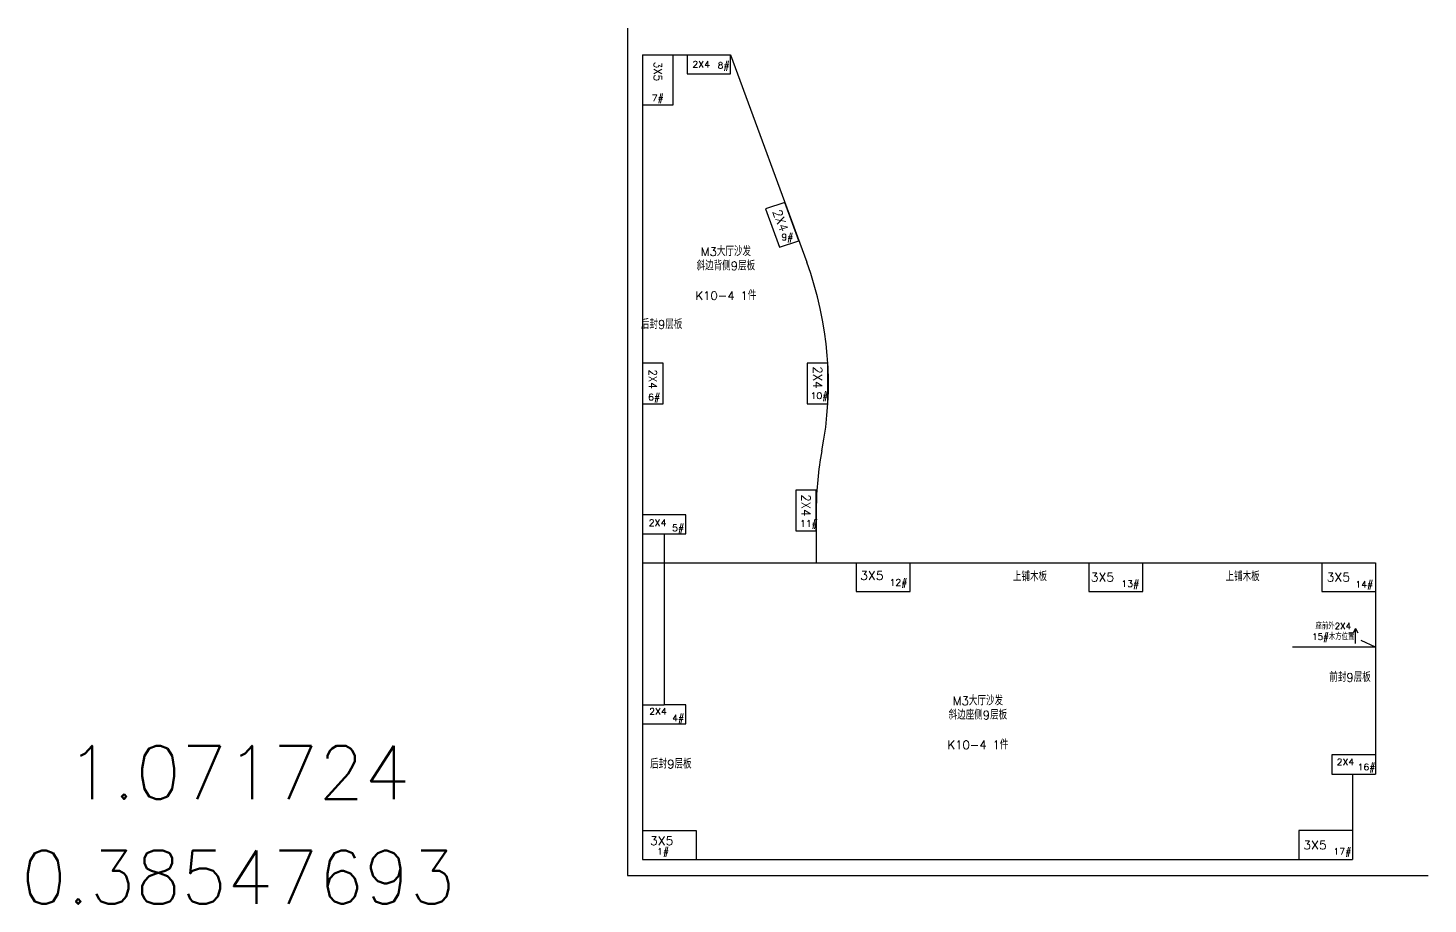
# Model space of a CAD drawing. Header units: millimetres. Extents: x 1725838 to 1745173, y -304752 to -289676.
# Drawn here: x 1742967 to 1744279, y -291433 to -290612 of the extents above; entities that cross this region are included whole.
import ezdxf

# ---------------------------------------------------------------- set-up
doc = ezdxf.new("R2010")
doc.units = ezdxf.units.MM
doc.styles.get("Standard").update_dxf_attribs({"font": 'simplex.shx', "bigfont": 'gbcbig.shx'})

msp = doc.modelspace()

# ---------------------------------------------------------------- linework, layer by layer
at = {"color": 7, "lineweight": -3}
for p, q in [((1743529, -290612.4), (1743529, -291406.4)), ((1743542.9, -290637.4), (1743542.9, -291391.4)), ((1743542.9, -290637.4), (1743625.4, -290637.4)), ((1743705.8, -291062.8), (1743705.8, -291113.4)), ((1743542.9, -291113.4), (1744229.9, -291113.4)), ((1744229.9, -291113.4), (1744229.9, -291311.4)), ((1744208.4, -291311.4), (1744229.9, -291311.4)), ((1744208.4, -291311.4), (1744208.4, -291391.4)), ((1743542.9, -291391.4), (1744208.4, -291391.4)), ((1743529, -291406.4), (1744279.2, -291406.4))]:
    msp.add_line(p, q, dxfattribs=at)
at = {"color": 1}
for p, q in [((1743571.8, -290684.4), (1743571.8, -290637.4)), ((1743584.7, -290637.4), (1743584.7, -290655.4)), ((1743625.4, -290655.4), (1743625.4, -290637.4)), ((1743584.7, -290655.4), (1743625.4, -290655.4)), ((1743542.9, -290684.4), (1743571.8, -290684.4)), ((1743676.4, -290776), (1743658.2, -290781.8)), ((1743658.2, -290781.8), (1743671.4, -290817.8)), ((1743689.6, -290811.9), (1743676.4, -290776)), ((1743671.4, -290817.8), (1743689.6, -290811.9)), ((1743562.2, -290926.4), (1743542.9, -290926.4)), ((1743562.2, -290964.4), (1743562.2, -290926.4)), ((1743716.7, -290926.4), (1743697.4, -290926.4)), ((1743697.4, -290926.4), (1743697.4, -290964.4)), ((1743716.7, -290964.4), (1743716.7, -290926.4)), ((1743542.9, -290964.4), (1743562.2, -290964.4)), ((1743697.4, -290964.4), (1743716.7, -290964.4)), ((1743705.8, -291045.4), (1743686.5, -291045.4)), ((1743686.5, -291045.4), (1743686.5, -291083.4)), ((1743705.8, -291083.4), (1743705.8, -291045.4)), ((1743583.6, -291068.4), (1743542.9, -291068.4)), ((1743583.6, -291086.4), (1743583.6, -291068.4)), ((1743686.5, -291083.4), (1743705.8, -291083.4)), ((1743542.9, -291086.4), (1743563.3, -291086.4)), ((1743563.3, -291086.4), (1743563.3, -291246.4)), ((1743563.3, -291086.4), (1743583.6, -291086.4)), ((1743743.3, -291113.4), (1743743.3, -291140.4)), ((1743793.7, -291140.4), (1743793.7, -291113.4)), ((1743961.4, -291113.4), (1743961.4, -291140.4)), ((1744011.8, -291140.4), (1744011.8, -291113.4)), ((1744179.5, -291113.4), (1744179.5, -291140.4)), ((1743743.3, -291140.4), (1743793.7, -291140.4)), ((1743961.4, -291140.4), (1744011.8, -291140.4)), ((1744179.5, -291140.4), (1744229.9, -291140.4)), ((1744211.3, -291175), (1744209.1, -291179)), ((1744211.3, -291189), (1744211.3, -291175)), ((1744211.3, -291175), (1744213.5, -291179)), ((1744229.9, -291192.4), (1744216.6, -291186.3)), ((1744229.9, -291192.4), (1744152.2, -291192.4)), ((1743542.9, -291246.4), (1743563.3, -291246.4)), ((1743583.6, -291246.4), (1743563.3, -291246.4)), ((1743583.6, -291264.4), (1743583.6, -291246.4)), ((1743542.9, -291264.4), (1743583.6, -291264.4)), ((1744189.1, -291293.4), (1744189.1, -291311.4)), ((1744229.9, -291293.4), (1744189.1, -291293.4)), ((1744189.1, -291311.4), (1744208.4, -291311.4)), ((1743542.9, -291364.4), (1743593.3, -291364.4)), ((1743593.3, -291364.4), (1743593.3, -291391.4)), ((1744158.1, -291364.4), (1744158.1, -291391.4)), ((1744208.4, -291364.4), (1744158.1, -291364.4))]:
    msp.add_line(p, q, dxfattribs=at)
msp.add_line((1743625.4, -290637.4), (1743696.9, -290831.8))
at = {"lineweight": -3}
for centre, major_axis, start_param, end_param in [((1743342.1, -290945.4), (-375.1, 0), 2.959999, 3.472214), ((1744027.3, -291062.8), (-321.5, 0), -0.181593, 0)]:
    msp.add_ellipse(centre, major_axis=major_axis, ratio=0.933076, start_param=start_param, end_param=end_param, dxfattribs=at)

# ---------------------------------------------------------------- texts
at = {"color": 1, "width": 0.933076}
for s, height, p in [('3X5', 7.5, (1743553.6, -290644.1)), ('2X4', 7.5, (1743548.8, -290932.3)), ('2X4', 8.57, (1743702.8, -290929.5)), ('2X4', 8.57, (1743691.9, -291049.3))]:
    msp.add_text(s, height=height, rotation=270, dxfattribs=at).set_placement(p)
at = {"color": 1, "width": 1.071724}
for s, height, p in [('2X4', 6, (1743589.7, -290649.4)), ('8#', 6, (1743613.3, -290650.4)), ('7#', 6, (1743551.6, -290680.9)), ('9#', 6, (1743673, -290811.3)), ('6#', 6, (1743548.2, -290961.2)), ('10#', 6, (1743700.4, -290959.9)), ('2X4', 6, (1743548.8, -291079)), ('5#', 6, (1743570.7, -291083.7)), ('11#', 6, (1743690.5, -291079.6)), ('3X5', 8, (1743746.9, -291129.4)), ('3X5', 8, (1743963, -291130.9)), ('3X5', 8, (1744184.1, -291130.9)), ('12#', 6, (1743774.5, -291134.9)), ('13#', 6, (1743991.7, -291136.1)), ('14#', 6, (1744211, -291136.6)), ('2X4', 6, (1743549.2, -291255.7)), ('4#', 6, (1743570.7, -291261.9)), ('2X4', 6, (1744193.5, -291303)), ('16#', 6, (1744213.1, -291307.8)), ('3X5', 8, (1743549.9, -291377.9)), ('1#', 6, (1743556.6, -291386.8)), ('3X5', 8, (1744162.2, -291381.9)), ('17#', 6, (1744190.5, -291386.9))]:
    msp.add_text(s, height=height, dxfattribs=at).set_placement(p)
at = {"color": 1, "oblique": 2.4377, "width": 0.947687}
msp.add_text('2X4', height=8.51, rotation=290.1953, dxfattribs=at).set_placement((1743664.7, -290784.3))
at = {"color": 1, "attachment_point": 5}
for s, insert, char_height in [('\\A1;M3大厅沙发\\P斜边背侧9层板', (1743621.1, -290828.7), 8), ('\\A1;K10-4 1件', (1743621.1, -290863.2), 8), ('\\A1;后封9层板', (1743560.9, -290890.3), 8), ('\\A1;上铺木板', (1743906.1, -291126.6), 8), ('\\A1;上铺木板', (1744105.4, -291126.6), 8), ('\\A1;座前外2X4\\P15#木方位置', (1744190.4, -291178.7), 6), ('\\A1;前封9层板', (1744206.1, -291221), 8), ('\\A1;M3大厅沙发\\P斜边座侧9层板', (1743857.3, -291249.6), 8), ('\\A1;K10-4 1件', (1743857.3, -291284.1), 8), ('\\A1;1.071724', (1743164.1, -291309.9), 50), ('\\A1;后封9层板', (1743569.5, -291302.2), 8), ('\\A1;0.38547693', (1743164.1, -291408.1), 50)]:
    msp.add_mtext(s, dxfattribs=dict(at, insert=insert, char_height=char_height))

doc.saveas('drawing.dxf')
